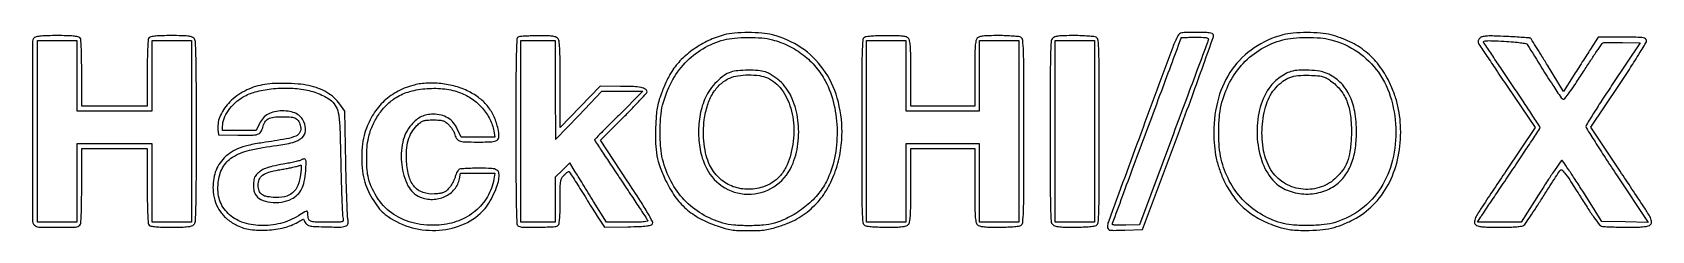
# Model space of a CAD drawing. Extents: x 11 to 999, y 36 to 157.
import ezdxf

# ---------------------------------------------------------------- set-up
doc = ezdxf.new("R2010")
doc.units = 0

msp = doc.modelspace()

# ---------------------------------------------------------------- linework, layer by layer
for points in [[(12.2, 153.8, 0.198519), (10.942139, 150.769749, 0.000379), (10.901027, 96.5, 0.000379), (10.942139, 42.230251, 0.198519), (12.2, 39.2, 0.192195), (14.765096, 38.098406, 0.00647), (26, 37.953026, 0.00647), (37.234904, 38.098406, 0.192195), (39.8, 39.2, 0.177415), (40.398457, 40.490496, 0.008273), (40.723684, 45.373684, 0.009663), (40.938916, 52.39744, 0.002827), (41, 63.2), (41, 86), (61, 86), (81, 86), (81, 63.2, 0.002827), (81.061084, 52.39744, 0.009663), (81.276316, 45.373684, 0.008273), (81.601543, 40.490496, 0.177415), (82.2, 39.2, 0.158915), (83.280394, 38.650921, 0.016472), (86.148554, 38.299065, 0.015917), (90.145679, 38.069806, 0.006366), (95.628571, 38, 0.005121), (102.013547, 38.065397, 0.023229), (105.725941, 38.314252, 0.040234), (108.066328, 38.773604, 0.128491), (109.428571, 39.571429, 0.184038), (110.374203, 41.681054, 0.007449), (110.735806, 50.185482, 0.006179), (110.953909, 64.496999, 0.00072), (111, 96.5, 0.00072), (110.953909, 128.503001, 0.006179), (110.735806, 142.814518, 0.007449), (110.374203, 151.318946, 0.184038), (109.428571, 153.428571, 0.128491), (108.066328, 154.226396, 0.040234), (105.725941, 154.685748, 0.023229), (102.013547, 154.934603, 0.005121), (95.628571, 155, 0.006366), (90.145679, 154.930194, 0.015917), (86.148554, 154.700935, 0.016472), (83.280394, 154.349079, 0.158915), (82.2, 153.8, 0.174528), (81.609845, 152.545857, 0.009623), (81.279557, 148.15039, 0.010672), (81.062344, 141.840852, 0.003267), (81, 132.3), (81, 112), (61, 112), (41, 112), (41, 132.3, 0.003267), (40.937656, 141.840852, 0.010672), (40.720443, 148.15039, 0.009623), (40.390155, 152.545857, 0.174528), (39.8, 153.8, 0.159952), (38.708891, 154.351751, 0.016058), (35.772619, 154.702381, 0.015577), (31.668738, 154.930738, 0.006109), (26, 155, 0.006109), (20.331262, 154.930738, 0.015577), (16.227381, 154.702381, 0.016058), (13.291109, 154.351751, 0.159952)], [(307.75, 154.310674, 0.321737), (306.639001, 152.971745, 0.009949), (306.259627, 145.417341, 0.007003), (306.040174, 131.934194, 0.000567), (306, 96.533665, 0.000654), (306.043931, 62.9338, 0.006171), (306.259546, 48.519636, 0.006337), (306.602089, 39.954864, 0.296166), (307.581787, 38.606989, 0.089764), (311.184643, 37.92395, 0.008198), (320.347277, 37.998034, 0.005228), (329.825946, 38.329322, 0.187141), (331.8, 39.2, 0.162608), (332.358574, 40.318951, 0.014962), (332.705966, 43.44465, 0.014701), (332.932093, 47.843104, 0.005492), (333, 54.025686, -0.003232), (333.054843, 62.50979, -0.033143), (333.332359, 66.006938, -0.083246), (334.003499, 68.090925, -0.084939), (335.314451, 69.825686, -0.011827), (336.244058, 70.658504, -0.016123), (337.122731, 71.361295, -0.01295), (337.876499, 71.895443, -0.148733), (338.220217, 72, -0.251444), (338.577431, 71.808238, -0.001227), (340.920844, 68.254688, -0.005115), (343.561323, 64.138005, -0.003165), (346.583484, 59.25, 0.001449), (349.770846, 54.055023, 0.001545), (352.921049, 48.988929, 0.001467), (355.656875, 44.647764, 0.007198), (357.244369, 42.22295), (360.133303, 37.9459), (374.209295, 38.22295, 0.004097), (381.590699, 38.428755, 0.020862), (385.686855, 38.748027, 0.035666), (388.158844, 39.225508, 0.188875), (389.247966, 40.028748, 0.26799), (389.30507, 41.518633, 0.010372), (386.530561, 46.524404, 0.011026), (381.996858, 53.937301, 0.002477), (373.937861, 66.348475), (357.665076, 91.139455), (371.832538, 105.332239, 0.003959), (377.262914, 110.859167, 0.006193), (381.838308, 115.709069, 0.002147), (385.695511, 119.936789, 0.185926), (386, 120.727327, 0.26999), (385.099142, 122.274034, 0.079052), (382.420377, 123.276859, 0.039997), (377.6772, 123.851108, 0.009822), (369.815741, 124.015345), (357.5, 124.030689), (345.25, 111.469918), (333, 98.909148), (333, 125.383145, 0.001753), (332.948082, 140.195029, 0.012241), (332.720321, 147.425049, 0.020889), (332.303788, 151.672916, 0.162889), (331.428571, 153.428571, 0.119999), (330.148158, 154.20752, 0.046144), (328.100641, 154.655638, 0.027097), (324.931258, 154.874857, 0.006568), (319.678571, 154.883999, 0.003964), (315.652535, 154.806187, 0.005193), (311.975893, 154.667734, 0.003869), (308.902788, 154.496187, 0.048064)], [(330.040614, 121.75), (330.081227, 91.5), (344.290614, 106.280294), (358.5, 121.060589), (371, 121.021239), (383.5, 120.98189), (368.75, 106.310227, 0.001068), (363.094718, 100.660904, 0.001751), (358.332812, 95.850085, 0.000174), (354.094473, 91.53511, 0.196494), (354, 91.303996, 0.146283), (354.074495, 91.054819, 0.000073), (358.645439, 84.095635, 0.001001), (363.750837, 76.359029, 0.000609), (369.81426, 67.234714, -0.00024), (375.929358, 58.047356, -0.000371), (381.201853, 50.104885, -0.000109), (385.780154, 43.193747, -0.011884), (386.373277, 42.25, -0.489331), (386.129589, 41.62694, -0.046505), (384.269273, 41.259743, -0.021574), (380.731396, 41.051491, -0.003914), (374.153251, 41), (361.188468, 41), (353.393768, 53.75, 0.000627), (350.160155, 59.024438, 0.000613), (346.889943, 64.329005, 0.000603), (344.008487, 68.977615, 0.002316), (342.198836, 71.85938), (338.798603, 77.21876), (334.399302, 72.901172), (330, 68.583584), (330, 54.791792), (330, 41), (319.5, 41), (309, 41), (309, 96.5), (309, 152), (319.5, 152), (330, 152)], [(433, 155.417338, 0.045462), (423.537487, 151.976004, 0.042556), (414.627965, 146.818611, 0.043568), (406.929734, 140.375509, 0.054134), (401.071882, 133.112018, 0.022978), (399.655954, 130.665049, 0.009354), (397.948115, 127.217249, 0.009233), (396.247415, 123.436778, 0.01163), (394.820296, 119.874274, 0.015505), (393.115262, 114.843194, 0.031479), (392.15185, 110.779969, 0.025893), (391.602727, 106.151689, 0.007483), (391.233104, 98.96028, 0.018166), (391.232533, 89.179381, 0.037712), (392.08244, 81.599424, 0.040254), (394.014134, 74.55154, 0.023814), (397.37655, 66.5, 0.043005), (403.048274, 56.801537, 0.057886), (409.832081, 49.232937, 0.05727), (418.230388, 43.363623, 0.040928), (428.737874, 38.749923, 0.014536), (433.644483, 37.216728, 0.031344), (437.512808, 36.387669, 0.027831), (441.729667, 35.995169, 0.009291), (447.926989, 35.88, 0.009339), (453.952471, 35.992548, 0.025373), (458.204617, 36.368085, 0.029432), (462.025988, 37.133454, 0.016839), (466.535095, 38.479979, 0.01994), (473.3592, 41.077806, 0.033039), (478.851082, 43.865238, 0.035263), (483.673139, 47.208432, 0.027176), (488.440061, 51.483539, 0.05953), (495.34538, 60.262906, 0.047893), (500.593408, 71.076104, 0.045698), (503.889819, 83.232369, 0.043395), (505, 96, 0.06943), (502.09101, 116.847966, 0.085885), (493.599173, 134.489209, 0.090116), (480.069714, 147.636497, 0.085549), (462.539901, 155.478381, 0.042422), (456.084607, 156.55439, 0.020613), (447.723205, 156.881937, 0.020605), (439.381888, 156.520786, 0.043396)], [(462.539901, 152.468337, -0.052587), (472.389222, 148.798971, -0.050162), (481.425907, 143.10897, -0.050633), (489.07145, 135.79318, -0.055886), (494.805415, 127.313952, -0.065427), (500.095894, 112.922384, -0.052882), (502.001939, 96.556683, -0.05304), (500.432696, 80.209855, -0.066934), (495.436898, 65.875475, -0.059561), (490.004832, 57.72741, -0.047215), (482.397691, 50.359094, -0.046398), (473.383138, 44.422552, -0.052207), (463.769749, 40.523488, -0.048374), (457.008197, 39.26288, -0.021916), (448, 38.867845, -0.021916), (438.991803, 39.26288, -0.048374), (432.230251, 40.523488, -0.064461), (419.411514, 46.090903, -0.069178), (408.772188, 54.635146, -0.067963), (400.723607, 65.901329, -0.05899), (395.515032, 79.460099, -0.043964), (394.377231, 86.463695, -0.018423), (394.029787, 96.020316, -0.018412), (394.386317, 105.568912, -0.044377), (395.531591, 112.539901, -0.05757), (400.956665, 126.671657, -0.068314), (409.233914, 138.315792, -0.070766), (420.067577, 146.989331, -0.06865), (433, 152.40733, -0.043643), (439.384432, 153.519159, -0.020783), (447.722021, 153.883127, -0.020792), (456.080234, 153.552703, -0.042639)], [(518.75, 153.919901, 0.247591), (517.652096, 152.16077, 0.010522), (517.262272, 144.598464, 0.007021), (517.041209, 131.136081, 0.000595), (517, 96.485494, 0.000522), (517.037889, 60.208037, 0.007892), (517.263159, 47.604895, 0.015856), (517.703314, 40.880664, 0.25064), (518.934259, 39.035184, 0.09531), (520.243792, 38.628158, 0.008593), (523.676783, 38.304085, 0.010917), (527.819467, 38.075583, 0.008317), (532.36283, 38, 0.005627), (538.317839, 38.067016, 0.024302), (541.846859, 38.318357, 0.041492), (544.095079, 38.780259, 0.125612), (545.428571, 39.571429, 0.156218), (546.287436, 41.239575, 0.025043), (546.714968, 44.926007, 0.014172), (546.946028, 51.161208, 0.002174), (547, 63.571429), (547, 86), (566.5, 86), (586, 86), (586, 63.571429, 0.002174), (586.053972, 51.161208, 0.014172), (586.285032, 44.926007, 0.025043), (586.712564, 41.239575, 0.156218), (587.571429, 39.571429, 0.125612), (588.904921, 38.780259, 0.041492), (591.153141, 38.318357, 0.024302), (594.682161, 38.067016, 0.005627), (600.63717, 38, 0.008317), (605.180533, 38.075583, 0.010917), (609.323217, 38.304085, 0.008593), (612.756208, 38.628158, 0.09531), (614.065741, 39.035184, 0.25065), (615.296719, 40.880783, 0.015849), (615.736844, 47.606772, 0.00789), (615.962113, 60.212993, 0.000522), (616, 96.5, 0.000522), (615.962113, 132.787007, 0.00789), (615.736844, 145.393228, 0.015849), (615.296719, 152.119217, 0.25065), (614.065741, 153.964816, 0.09531), (612.756208, 154.371842, 0.008593), (609.323217, 154.695915, 0.010917), (605.180533, 154.924417, 0.008317), (600.63717, 155, 0.005627), (594.682161, 154.932984, 0.024302), (591.153141, 154.681643, 0.041492), (588.904921, 154.219741, 0.125612), (587.571429, 153.428571, 0.151123), (586.724218, 151.822552, 0.028129), (586.289427, 148.476115, 0.015694), (586.05567, 142.856713, 0.002547), (586, 131.928571), (586, 112), (566.5, 112), (547, 112), (547, 131.928571, 0.002547), (546.94433, 142.856713, 0.015694), (546.710573, 148.476115, 0.028129), (546.275782, 151.822552, 0.151123), (545.428571, 153.428571, 0.126372), (544.087376, 154.2216, 0.041722), (541.825942, 154.678084, 0.024154), (538.258876, 154.919174, 0.005448), (532.178571, 154.969591, 0.008042), (527.577846, 154.883608, 0.01081), (523.416518, 154.648701, 0.008116), (519.97072, 154.323002, 0.104614)], [(633.571429, 153.428571, 0.184038), (632.625797, 151.318946, 0.007449), (632.264194, 142.814518, 0.006179), (632.046091, 128.503001, 0.00072), (632, 96.5, 0.00072), (632.046091, 64.496999, 0.006179), (632.264194, 50.185482, 0.007449), (632.625797, 41.681054, 0.184038), (633.571429, 39.571429, 0.125612), (634.904921, 38.780259, 0.041492), (637.153141, 38.318357, 0.024302), (640.682161, 38.067016, 0.005627), (646.63717, 38, 0.008317), (651.180533, 38.075583, 0.010917), (655.323217, 38.304085, 0.008593), (658.756208, 38.628158, 0.09531), (660.065741, 39.035184, 0.25065), (661.296719, 40.880783, 0.015849), (661.736844, 47.606772, 0.00789), (661.962113, 60.212993, 0.000522), (662, 96.5, 0.000522), (661.962113, 132.787007, 0.00789), (661.736844, 145.393228, 0.015849), (661.296719, 152.119217, 0.25065), (660.065741, 153.964816, 0.09531), (658.756208, 154.371842, 0.008593), (655.323217, 154.695915, 0.010917), (651.180533, 154.924417, 0.008317), (646.63717, 155, 0.005627), (640.682161, 154.932984, 0.024302), (637.153141, 154.681643, 0.041492), (634.904921, 154.219741, 0.125612)], [(709.907, 154.826229, 0.034381), (706.828523, 147.981651, 0.000315), (687.497983, 95.562545, 0.000128), (667.543635, 41.303712, 0.088266), (667, 38.248196, 0.142978), (667.383186, 36.935572, 0.20648), (668.370762, 36.266443, 0.050871), (670.63634, 36.069741, 0.002889), (677.665945, 36.216168), (688.33189, 36.5), (710.273082, 95.249614, 0.001589), (718.64344, 117.88116, 0.002574), (725.599922, 137.182267, 0.000403), (731.654851, 154.300771, 0.178246), (731.638522, 155.499614, 0.213468), (730.878278, 156.257379, 0.055598), (729.16709, 156.698077, 0.02932), (726.255349, 156.938422, 0.005934), (721.066569, 157, 0.004732), (715.031042, 156.942874, 0.04339), (712.425339, 156.66654, 0.109538), (710.951293, 156.024846, 0.113131)], [(728.550661, 152.25, -0.008625), (728.066207, 150.877857, -0.000031), (722.041522, 134.710938, -0.000166), (715.21029, 116.401671, -0.000104), (707.212133, 95), (686.457718, 39.5), (678.228859, 39.209558, -0.009367), (675.073684, 39.157342, -0.015596), (672.417227, 39.246033, -0.009391), (670.286684, 39.424019, -0.384607), (670, 39.741585, -0.088114), (670.114575, 40.386694, -0.000062), (676.16875, 56.886546, -0.000731), (682.948514, 75.273712, -0.000447), (691, 96.95245, 0.000179), (699.05207, 118.597256, 0.000296), (705.83125, 136.873566, 0.00001), (711.953164, 153.409007, 0.088873), (712, 153.670422, -0.401315), (712.128159, 153.80438, -0.001447), (714.51667, 153.903186, -0.006007), (717.282261, 153.976313, -0.003605), (720.567388, 154, -0.004555), (725.625248, 153.95392, -0.049434), (727.649507, 153.715979, -0.200091), (728.439202, 153.163152, -0.225516)], [(774, 155.42392, 0.084421), (756.532383, 147.512657, 0.0902), (743.12164, 134.413986, 0.085898), (734.728219, 116.854015, 0.068376), (731.835155, 96.018106, 0.024088), (732.224103, 87.702173, 0.030441), (733.418266, 80.097956, 0.031299), (735.490231, 72.870955, 0.028131), (738.510203, 65.688682, 0.044647), (744.07382, 56.480688, 0.055824), (750.833736, 49.140705, 0.054677), (759.170249, 43.366915, 0.040393), (769.443619, 38.831407, 0.015301), (774.150898, 37.352517, 0.030863), (777.951422, 36.534117, 0.027487), (782.095205, 36.137463, 0.009801), (788.039901, 36.013378, 0.020608), (796.618097, 36.356175, 0.035735), (803.66342, 37.439639, 0.037931), (810.188022, 39.456895, 0.027043), (817.143507, 42.644751, 0.077413), (829.139951, 51.545824, 0.070781), (838.294384, 63.928739, 0.066806), (844.021733, 79.059134, 0.057175), (845.965273, 96, 0.025199), (845.548864, 104.25721, 0.031209), (844.298606, 111.851343, 0.031192), (842.112123, 119.234047, 0.025128), (838.884528, 126.856488, 0.051321), (832.625287, 136.989466, 0.058926), (824.681933, 145.122398, 0.058177), (814.968907, 151.256078, 0.048093), (803.466911, 155.466603, 0.043372), (797.074617, 156.551481, 0.020721), (788.741192, 156.884894, 0.020723), (780.404587, 156.527128, 0.043152)], [(803.296806, 152.51091, -0.086023), (819.725409, 145.047315, -0.090421), (832.356341, 132.591865, -0.085566), (840.262055, 115.856672, -0.067756), (842.965273, 96, -0.068181), (840.311217, 76.627179, -0.083827), (832.555153, 60.133666, -0.088961), (820.267519, 47.818573, -0.088796), (804.458446, 40.531192, -0.04411), (797.551005, 39.369345, -0.020132), (788.400601, 39.019429, -0.019977), (779.367157, 39.398919, -0.050984), (772.931501, 40.595379, -0.065042), (760.096077, 46.259627, -0.068403), (749.389486, 54.954677, -0.067971), (741.373514, 66.269278, -0.06295), (736.428093, 79.61328, -0.036568), (735.267757, 86.987112, -0.020936), (734.897355, 95.992297, -0.020925), (735.282022, 105.016357, -0.035876), (736.452981, 112.453491, -0.062758), (741.580547, 126.360512, -0.069046), (749.877638, 138.069893, -0.070358), (760.897017, 146.907709, -0.06912), (774, 152.408512, -0.0436), (780.340417, 153.511919, -0.020418), (788.669242, 153.881341, -0.020411), (796.989627, 153.570677, -0.044196)], [(894.58752, 153.719639, 0.056627), (893.896329, 153.06883, 0.062582), (893.395356, 152.299736, 0.071263), (893.150066, 151.53414, 0.135059), (893.2147, 150.894608, 0.053434), (893.738264, 149.878994, 0.000451), (898.622294, 142.483423, 0.001592), (904.268142, 134.009782, 0.001025), (910.865712, 124.219172), (927.977064, 98.938344), (910.152214, 72.219172, 0.000609), (895.603348, 50.353052, 0.017137), (892.028342, 44.543083, 0.084047), (890.947792, 41.579578, 0.246661), (891.573411, 39.569446, 0.132374), (892.972021, 38.764601, 0.038359), (895.442194, 38.309281, 0.021851), (899.407527, 38.063491, 0.004553), (906.380299, 38, 0.005754), (912.456958, 38.069931, 0.01535), (916.784916, 38.302619, 0.017292), (919.846015, 38.668586, 0.133149), (921.153888, 39.25, 0.070888), (922.09426, 40.267136, 0.002511), (925.114999, 44.685937, 0.004603), (928.618387, 49.970612, 0.003201), (932.481376, 56, -0.001634), (936.32054, 62.033767, -0.002373), (939.750874, 67.330803, -0.001189), (942.694225, 71.805657, -0.04032), (943.479062, 72.80699, -0.431217), (944.529337, 72.818724, -0.03119), (946.626447, 70.355857, -0.018125), (949.855965, 65.703025, -0.00313), (955.592704, 56.638574, 0.005204), (960.254771, 49.339357, 0.010538), (964.103247, 43.712589, 0.007285), (967.247657, 39.44961, 0.162411), (968.5, 38.595238, 0.055922), (969.852057, 38.370168, 0.003732), (973.783705, 38.190127, 0.005344), (978.485011, 38.060291, 0.003972), (983.678571, 38.013655, 0.004568), (990.624732, 38.069918, 0.02197), (994.571733, 38.311654, 0.038667), (997.029978, 38.765073, 0.132188), (998.426589, 39.569446, 0.246763), (999.051984, 41.580208, 0.083969), (997.969914, 44.545797, 0.01712), (994.391667, 50.360545, 0.000608), (979.826954, 72.250388), (961.981272, 99.000776), (978.990636, 124.48597, 0.003408), (985.509697, 134.399192, 0.005239), (991.003499, 143.076624, 0.001946), (995.608061, 150.586156, 0.137392), (996, 151.985582, 0.240235), (995.42626, 153.110787, 0.123841), (993.921049, 153.714256, 0.031699), (990.583504, 153.953281, 0.002249), (981.25, 153.987084), (966.5, 153.974168), (961.833798, 146.737084, 0.000168), (959.623537, 143.306531, 0.000081), (956.790473, 138.904516, 0.00008), (953.836226, 134.310962, 0.000114), (951.217571, 130.235736), (945.267546, 120.971472), (935.490815, 137.015072, 0.001648), (931.69927, 143.1911, 0.002615), (928.407681, 148.451634, 0.000584), (925.492187, 153.045471, 0.117726), (925.107043, 153.418741, 0.115482), (924.604566, 153.577168, 0.001003), (920.565819, 153.874444, 0.003433), (915.910004, 154.175628, 0.0022), (910.5, 154.464437, 0.004095), (903.076704, 154.767061, 0.019834), (898.859089, 154.737079, 0.034745), (896.195564, 154.426088, 0.11462)], [(923.204808, 149.656113, 0.002263), (932.168835, 135.100855, 0.006034), (938.735491, 124.824213, 0.002699), (943.903448, 117.039572, 0.199194), (945.146572, 116.214241, 0.282291), (946.132321, 116.582365, 0.007527), (949.057538, 120.445729, 0.011806), (952.743247, 125.72581, 0.004797), (957.520665, 133.078407, -0.003221), (961.782022, 139.682234, -0.00501), (965.549103, 145.314372, -0.001669), (968.859703, 150.123741, -0.150669), (969.52999, 150.649882, -0.085802), (970.331048, 150.808283, -0.003129), (973.44615, 150.863672, -0.005641), (977.14329, 150.864562, -0.00392), (981.318968, 150.785716), (992.009405, 150.5), (975.504703, 125.759103, 0.002655), (969.178421, 116.16594, 0.004154), (963.848256, 107.838743, 0.001237), (959.307553, 100.573565, 0.139933), (959, 99.496156, 0.14114), (959.313028, 98.409317, 0.000951), (964.589202, 90.045022, 0.003636), (970.733607, 80.49955, 0.002304), (978.027071, 69.459431), (997.054142, 40.944757), (982.880308, 41.222378), (968.706474, 41.5), (957.037175, 59.938687, 0.002737), (952.496595, 67.027106, 0.004338), (948.521389, 73.043735, 0.001148), (945.006711, 78.238503, 0.171863), (944.433938, 78.658992, 0.323421), (943.856274, 78.459357, 0.001711), (940.249344, 73.287948, 0.006421), (936.16805, 67.22873, 0.003923), (931.5, 59.979127), (919.5, 41.017645), (906.13499, 41.008823), (892.76998, 41), (894.531942, 43.75, -0.004991), (895.802202, 45.68967, -0.00017), (900.873786, 53.262217, -0.00032), (906.870453, 62.197116, -0.000223), (913.646952, 72.270312, 0.001357), (920.299641, 82.208078, 0.002192), (925.902542, 90.707573, 0.000346), (930.825122, 98.258164, 0.145272), (931, 98.847361, 0.14518), (930.825444, 99.435858, 0.000369), (926.067928, 106.738236, 0.002264), (920.64677, 114.964196, 0.001404), (914.209969, 124.577049, -0.000207), (907.713357, 134.229191, -0.000319), (902.102124, 142.584898, -0.000098), (897.238406, 149.840571, -0.009658), (896.569261, 150.882179, -0.471625), (896.798622, 151.552515, -0.077019), (898.344686, 151.875599, -0.023621), (901.757101, 151.8928, -0.002994), (909.109292, 151.538292, -0.006271), (914.761405, 151.160676, -0.013374), (919.114912, 150.697473, -0.009759), (922.419825, 150.190332, -0.216161)], [(437.172551, 132.73104, 0.079237), (433.010838, 130.628291, 0.040109), (428.530981, 126.807494, 0.039016), (424.500881, 122.085068, 0.051705), (421.669819, 117.199058, 0.059493), (418.432146, 106.842216, 0.049394), (417.446312, 95.331018, 0.049838), (418.734577, 83.965657, 0.063793), (422.242726, 74.044346, 0.144983), (433.569865, 62.012778, 0.14694), (449.5602, 58.170884, 0.146349), (465.068983, 63.772922, 0.143576), (475.094667, 77.007023, 0.066813), (478.312504, 90.769059, 0.06428), (477.85269, 105.080857, 0.068529), (473.91819, 117.920753, 0.101421), (466.942617, 127.361684, 0.023873), (464.837357, 129.080109, 0.019401), (462.430179, 130.720026, 0.019822), (460.089904, 132.058741, 0.047252), (458.235816, 132.811202, 0.053361), (453.847426, 133.630065, 0.020418), (447.631611, 133.86031, 0.020324), (441.442486, 133.585033, 0.056212)], [(459.508577, 129.135018, -0.130108), (468.109112, 122.106127, -0.086961), (473.707779, 110.61507, -0.07529), (475.578163, 96.262777, -0.062398), (473.344085, 81, -0.053208), (470.794571, 74.547472, -0.063684), (467.055063, 69.194801, -0.066659), (462.251402, 65.143167, -0.067405), (456.568499, 62.516548, -0.081231), (446.78069, 61.174762, -0.093144), (437.563587, 63.154921, -0.09457), (429.799637, 68.307893, -0.086572), (424.191105, 76.10523, -0.053296), (422.180433, 81.711635, -0.030193), (420.905364, 88.819908, -0.029199), (420.457519, 96.435096, -0.034654), (420.953563, 103.621117, -0.040448), (422.940791, 112.547477, -0.062069), (426.194635, 119.75841, -0.070812), (430.725275, 125.256272, -0.076584), (436.5, 129.10015, -0.07396), (441.377787, 130.538596, -0.034414), (447.974498, 131.003221, -0.034417), (454.584128, 130.557773, -0.072707)], [(778.933337, 133.049563, 0.056406), (775.402522, 131.526713, 0.032887), (771.554976, 128.974797, 0.032711), (768.032047, 125.904918, 0.051046), (765.483145, 122.795165, 0.089465), (759.808956, 109.601264, 0.067647), (758.347872, 93.869303, 0.068818), (761.123073, 78.609642, 0.101147), (767.862861, 66.808974, 0.104825), (775.505136, 61.102597, 0.083926), (785.441538, 58.405715, 0.081447), (795.991591, 59.092066, 0.08962), (805.391155, 63.1357, 0.080304), (811.283527, 68.573388, 0.06816), (815.562859, 75.891567, 0.059252), (818.142556, 85.04653, 0.039404), (818.988131, 95.931501, 0.042635), (817.876836, 108.752844, 0.073084), (814.531758, 118.929122, 0.085879), (808.894833, 126.582347, 0.085205), (801, 131.92146, 0.067747), (796.592924, 133.233436, 0.02575), (790.198938, 133.891559, 0.025918), (783.708838, 133.886713, 0.060557)], [(803.165742, 127.468345, -0.07525), (809.318344, 121.613775, -0.07765), (813.383742, 114.259898, -0.064427), (815.497142, 104.868263, -0.03352), (815.805682, 92.843183, -0.026264), (814.988718, 84.166299, -0.057359), (813.267565, 77.721867, -0.066823), (810.334595, 72.46638, -0.049043), (805.8264, 67.533827, -0.112244), (796.187989, 62.1582, -0.106656), (784.984171, 61.342272, -0.10702), (774.470914, 65.216176, -0.11373), (766.771202, 73.030056, -0.092578), (762.274128, 84.731263, -0.061048), (761.402393, 99.159034, -0.061947), (764.014462, 113.091284, -0.106553), (769.870798, 123.287128, -0.04527), (774.058525, 127.162223, -0.075798), (778.24835, 129.477641, -0.06743), (783.281035, 130.59722, -0.029062), (790.165742, 130.77718, -0.009591), (795.239375, 130.517409, -0.044754), (798.127047, 130.052035, -0.061428), (800.436193, 129.151256, -0.02894)], [(151.235865, 124.940167, 0.071518), (140.458633, 121.158718, 0.076298), (131.44716, 114.553094, 0.085952), (125.657622, 106.347816, 0.135342), (124.174796, 97.908821), (124.5, 94.5), (136.358171, 94.217329, 0.00839), (144.707761, 94.158432, 0.073703), (148.348761, 94.734311, 0.170111), (150.306295, 96.194832, 0.094428), (151.492402, 98.965406, -0.082889), (152.763252, 102.132445, -0.132726), (154.86217, 104.126893, -0.095221), (158.222638, 105.18892, -0.029067), (163.569273, 105.5, -0.022628), (168.849344, 105.260928, -0.104322), (171.758626, 104.36612, -0.151511), (173.486091, 102.56231, -0.066511), (174.56994, 99.400298, -0.162656), (174.134696, 95.939101, -0.18319), (171.716814, 93.637098, -0.057132), (165.859503, 91.925184, -0.005548), (151.24425, 89.579868, 0.019861), (142.591021, 87.936, 0.043419), (136.178227, 85.851816, 0.054569), (131.20717, 83.070883, 0.057545), (127.053004, 79.322875, 0.055507), (124.122419, 75.137769, 0.054245), (122.15725, 70.378697, 0.052139), (121.208049, 65.133744, 0.044454), (121.286756, 59.51055, 0.05889), (122.747667, 52.992484, 0.070688), (125.643341, 47.420544, 0.068966), (130.043877, 42.773227, 0.052543), (135.951747, 38.986771, 0.085794), (143.891161, 36.5846, 0.044852), (154.246676, 36.242811, 0.044537), (164.669908, 37.771935, 0.07473), (172.859939, 41.079868, -0.007463), (174.16961, 41.826467, -0.01259), (175.292042, 42.407984, -0.006282), (176.226977, 42.848441, -0.421416), (176.376032, 42.790635, 0.058152), (177.802759, 40.295048, 0.148519), (179.455759, 39.063315, 0.072458), (182.232009, 38.498098, 0.007034), (189.106317, 38.208418, 0.006325), (198.263266, 38.067413, 0.069794), (201.88753, 38.56564, 0.236903), (203.351251, 39.905387, 0.143929), (203.539207, 42.29585, -0.040813), (203.247799, 44.599164, -0.001345), (202.862494, 53.860756, -0.002559), (202.492882, 64.800993, -0.001777), (202.182437, 77.166298), (201.5, 108.832595), (198.469073, 113.142639, 0.05517), (195.017691, 117.053133, 0.049799), (190.6808, 120.268243, 0.046271), (185.48402, 122.752621, 0.036197), (179.474171, 124.487962, 0.031428), (173.09389, 125.425546, 0.016766), (165.125697, 125.82063, 0.01674), (157.255898, 125.683172, 0.035945)], [(177.534616, 121.908968, -0.028474), (182.050222, 120.805223, -0.026985), (186.494997, 119.17964, -0.028389), (190.42462, 117.226159, -0.051011), (193.352379, 115.135849, -0.095572), (196.279685, 111.350488, -0.08004), (197.820947, 106.504888, -0.029475), (198.578243, 98.045318, -0.002579), (199.121092, 76.5, 0.002106), (199.413115, 64.457401, 0.003156), (199.77874, 53.945312, 0.001314), (200.171935, 44.954878, 0.068514), (200.487723, 43.25, -0.147591), (200.521997, 41.976163, -0.27626), (199.803666, 41.285788, -0.054038), (197.712844, 41.036835, -0.002635), (190.72362, 41, -0.008105), (183.45846, 41.117783, -0.094429), (180.69973, 41.736775, -0.222109), (179.419704, 43.182582, -0.072007), (179, 46.081787, 0.063181), (178.826674, 47.447978, 0.396993), (178.284723, 47.789709, 0.087654), (177.144826, 47.350076, 0.003304), (173.231221, 44.952955, -0.077036), (162.301707, 40.300978, -0.070583), (150.13613, 38.985556, -0.07513), (138.818637, 41.082459, -0.113539), (130.35897, 46.377872, -0.054407), (127.209378, 50.299156, -0.06432), (125.186852, 54.600598, -0.060199), (124.23894, 59.508072, -0.040051), (124.293461, 65.244373, -0.102174), (127.025208, 74.292714, -0.127646), (132.99111, 80.686858, -0.085101), (143.35478, 85.023662, -0.02661), (160.004489, 87.938634, 0.031405), (169.891905, 89.767501, 0.117679), (175.454217, 92.663107, 0.198576), (177.531049, 96.808025, 0.117592), (176.627232, 102.349733, 0.091104), (174.734462, 105.254626, 0.08757), (171.909092, 107.344704, 0.073334), (168.096446, 108.590472, 0.042458), (163.282119, 108.998446, 0.05209), (158.634868, 108.511452, 0.075561), (154.779602, 107.063254, 0.081622), (151.741475, 104.641155, 0.073057), (149.5, 101.286238), (147.5, 97.072475), (137.25, 97.036238), (127, 97), (127, 99.532119, -0.091128), (127.881209, 104.326955, -0.061186), (130.489065, 109.266884, -0.056141), (134.504527, 113.844131, -0.051458), (139.54985, 117.566939, -0.069102), (146.90847, 120.633835, -0.035786), (156.717975, 122.473213, -0.034325), (167.409486, 122.95672, -0.039863)], [(243, 124.569027, 0.059962), (233.028072, 120.456379, 0.067206), (224.735372, 114.215324, 0.066341), (218.313495, 105.922667, 0.056239), (213.851111, 95.769441, 0.046247), (212.379218, 88.840119, 0.028771), (211.886016, 80.539786, 0.028804), (212.348265, 72.25956, 0.047276), (213.795728, 65.395823, 0.037943), (215.985076, 59.885152, 0.027989), (219.190964, 54.153546, 0.028532), (222.823456, 49.097457, 0.059962), (226.287382, 45.732052, 0.087702), (240.761007, 38.266032, 0.083796), (257.153892, 36.054842, 0.086424), (272.925273, 39.342983, 0.102212), (285.63178, 47.698447, 0.052255), (288.678634, 51.458657, 0.026483), (291.728597, 56.741158, 0.02647), (294.218105, 62.349953, 0.0494), (295.523677, 67.140146, 0.067395), (295.648, 70.931262, 0.242591), (294.367205, 72.895615, 0.117587), (291.220051, 73.810537, 0.012205), (283.459343, 74, 0.005416), (279.401288, 73.956042, 0.007273), (275.726496, 73.822921, 0.005211), (272.662099, 73.635211, 0.073835), (271.592644, 73.397177, 0.133098), (270.916388, 72.903022, 0.037474), (270.171815, 71.815133, 0.034946), (269.483134, 70.408955, 0.03064), (268.961767, 68.858013, -0.037105), (268.353441, 67.122911, -0.022114), (267.390016, 65.156691, -0.022066), (266.25022, 63.272159, -0.035298), (265.09956, 61.785398, -0.035962), (263.35045, 60.090391, -0.078603), (261.754906, 59.131993, -0.063128), (259.726279, 58.596804, -0.016894), (256.39865, 58.269421, -0.093345), (249.344858, 59.133328, -0.137582), (244.160814, 62.540618, -0.112391), (240.830418, 68.753908, -0.049982), (239.264749, 77.967866, -0.033748), (239.257954, 85.01423, -0.052485), (240.29315, 90.995345, -0.06052), (242.380398, 95.971702, -0.070863), (245.515036, 100.014574, -0.024835), (247.79861, 102.017898, -0.083769), (249.532269, 102.97246, -0.070118), (251.643564, 103.391992, -0.014038), (255.489879, 103.5, -0.013706), (259.168678, 103.399138, -0.060468), (261.300086, 103.020947, -0.08067), (262.968854, 102.199577, -0.036417), (264.853432, 100.640421, -0.03027), (266.044599, 99.352245, -0.024979), (267.155673, 97.846863, -0.025688), (268.036956, 96.35818, -0.059379), (268.499488, 95.146016, 0.072011), (269.697183, 92.229645, 0.172973), (271.466434, 90.755123, 0.080078), (274.688659, 90.127346, 0.008151), (282.5, 90, 0.010163), (291.36747, 90.180266, 0.132002), (294.490255, 91.157006, 0.262575), (295.643224, 93.310222, 0.047365), (295.094464, 97.995134, 0.050941), (292.71496, 105.346107, 0.062197), (289.006947, 111.544903, 0.061676), (283.859696, 116.680695, 0.048911), (277.211757, 120.879648, 0.049376), (269.21014, 123.954926, 0.040229), (260.188393, 125.669781, 0.040649), (251.124085, 125.907063, 0.054129)], [(272.201632, 120.070821, -0.06266), (279.418922, 116.220309, -0.060242), (285.565145, 110.65775, -0.061917), (290.065024, 103.95435, -0.074377), (292.444765, 96.75), (293.090626, 93), (282.789461, 93), (272.488296, 93), (270.191504, 98.006533, 0.066297), (267.718364, 101.929304, 0.0819), (264.45239, 104.750425, 0.079413), (260.3688, 106.431472, 0.058071), (255.490178, 107, 0.047093), (251.605375, 106.633295, 0.0657), (248.295292, 105.53841, 0.06236), (245.259154, 103.569928, 0.03764), (242.19137, 100.565177, 0.129914), (236.908601, 89.960036, 0.08121), (236.326689, 76.016358, 0.08577), (240.128024, 63.346156, 0.180012), (247.529884, 56.423067, 0.104645), (255.109781, 54.986922, 0.103233), (262.661957, 56.731499, 0.109173), (268.571062, 61.225891, 0.130133), (271.5715, 67.529437), (272.222582, 71), (282.722582, 71), (293.222582, 71), (292.532266, 67.25, -0.087275), (288.566323, 56.589414, -0.085971), (281.185345, 47.85805, -0.083093), (271.056302, 41.900271, -0.074547), (259.148787, 39.274197, -0.071627), (244.141822, 40.398282, -0.092163), (231.433127, 45.795145, -0.096113), (221.891898, 55.177928, -0.084979), (216.040174, 67.850806, -0.047394), (215.198641, 72.803193, -0.018055), (214.935911, 79.806899, -0.01827), (215.187546, 86.963863, -0.037213), (216.00587, 92.526191, -0.049107), (218.422683, 99.853555, -0.045514), (222.270756, 106.770301, -0.046526), (227.202653, 112.725879, -0.05767), (232.836372, 117.197914, -0.072605), (241.302052, 120.885215, -0.048281), (251.755568, 122.672512, -0.047499), (262.587953, 122.433345, -0.062064)], [(174.95836, 79.036505, -0.069518), (173.910854, 78.60482, -0.006101), (171.116369, 77.9213, -0.007904), (167.746194, 77.196361, -0.006069), (164.044098, 76.507651, 0.011863), (157.475979, 75.206855, 0.037853), (153.202071, 73.908572, 0.055262), (150.138415, 72.30973, 0.061033), (147.611276, 70.122958, 0.114242), (146.331195, 67.824059, 0.056339), (145.768828, 64.508415, 0.054882), (145.959024, 61.002826, 0.082069), (146.944128, 58.104398, 0.163335), (150.31309, 54.930528, 0.075886), (156.155774, 53.248557, 0.068953), (162.907479, 53.308457, 0.081624), (168.980167, 55.25, 0.071873), (172.669402, 57.860638, 0.085582), (175.215018, 61.274563, 0.068668), (176.830158, 65.946558, 0.030068), (177.717884, 72.452803, 0.008951), (178.001415, 77.371151, 0.109581), (177.668862, 79.213204, 0.356213), (176.735868, 79.71025, 0.083899)], [(174.612734, 70.362059, -0.062089), (172.91889, 63.470609, -0.126894), (169.717365, 58.962021, -0.128928), (164.773503, 56.607638, -0.065145), (157.835725, 56.205502, -0.034591), (153.361332, 56.842261, -0.116535), (150.708141, 58.099575, -0.148546), (149.259815, 60.210698, -0.069618), (148.702569, 63.509356, -0.106448), (149.363077, 67.063235, -0.132211), (151.413994, 69.712625, -0.090979), (155.194374, 71.621947, -0.031367), (161.188704, 72.984554, 0.004), (164.207872, 73.499099, 0.00394), (167.233557, 74.064336, 0.003874), (169.876619, 74.600974, 0.015044), (171.5, 74.995056, -0.00047), (172.677453, 75.317494, -0.000654), (173.732631, 75.603899, -0.000398), (174.621684, 75.843206, -0.008393), (174.887681, 75.909812, -0.492227), (175.025883, 75.796617, -0.004811), (174.966834, 74.317362, -0.010678), (174.839085, 72.517897, -0.006191)]]:
    msp.add_lwpolyline(points, format="xyb", close=True)
for points in [[(38, 130.5), (38, 109), (61, 109), (84, 109), (84, 130.5), (84, 152), (96, 152), (108, 152), (108, 96.5), (108, 41), (96, 41), (84, 41), (84, 65), (84, 89), (61, 89), (38, 89), (38, 65), (38, 41), (26, 41), (14, 41), (14, 96.5), (14, 152), (26, 152), (38, 152)], [(544, 130.5), (544, 109), (566.5, 109), (589, 109), (589, 130.5), (589, 152), (601, 152), (613, 152), (613, 96.5), (613, 41), (601, 41), (589, 41), (589, 65), (589, 89), (566.5, 89), (544, 89), (544, 65), (544, 41), (532, 41), (520, 41), (520, 96.5), (520, 152), (532, 152), (544, 152)], [(659, 96.5), (659, 41), (647, 41), (635, 41), (635, 96.5), (635, 152), (647, 152), (659, 152)]]:
    msp.add_lwpolyline(points, close=True)

doc.saveas('drawing.dxf')
